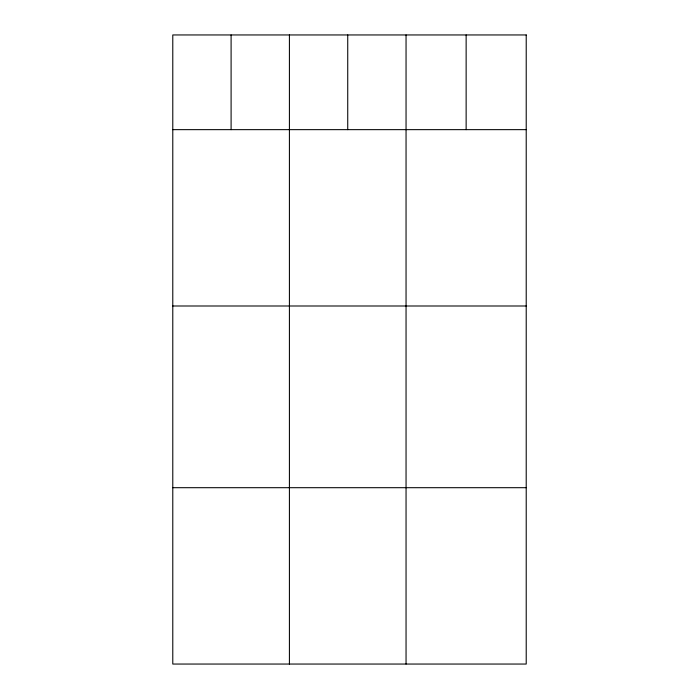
<?xml version="1.0" encoding="UTF-8"?>
<svg xmlns="http://www.w3.org/2000/svg" width="699" height="699" viewBox="0 0 699 699"><rect width="100%" height="100%" fill="white"/><g stroke="black" fill="none" stroke-linecap="round" stroke-linejoin="round"><path stroke-width="1.05" d="M172.784 129.647L526.216 129.647M172.784 305.996L526.216 305.996M172.784 487.692L526.216 487.692M466.137 34.95L466.137 129.647M406.049 34.95L406.049 664.05M347.735 34.95L347.735 129.647M289.412 34.95L289.412 664.05M231.098 34.95L231.098 129.647M526.216 34.95L172.784 34.95L172.784 664.05L526.216 664.05L526.216 34.95"/></g></svg>
